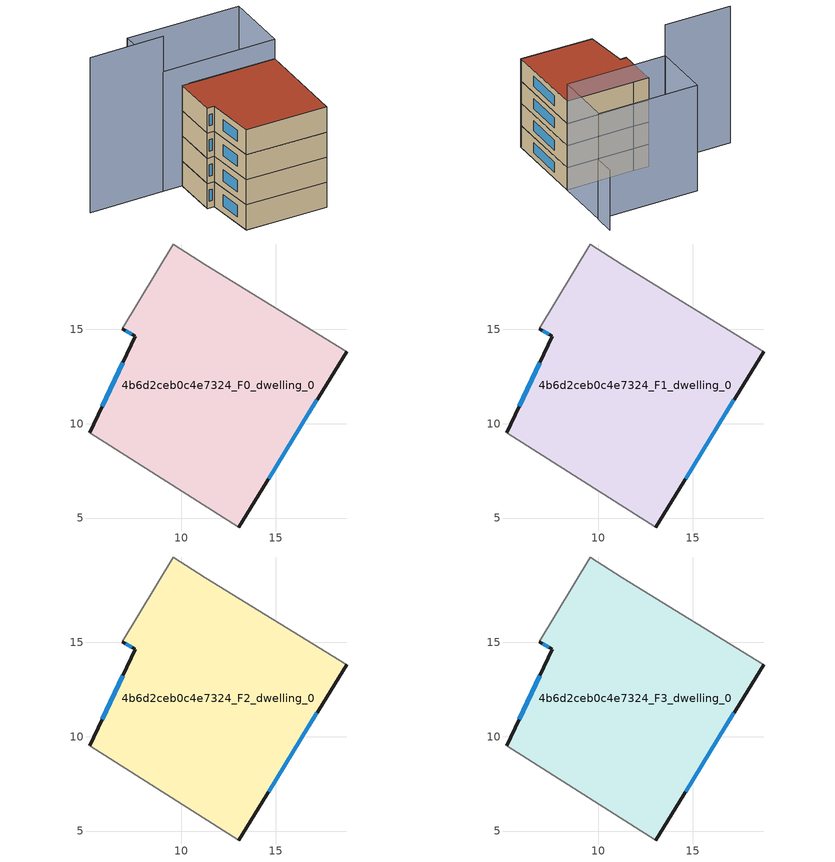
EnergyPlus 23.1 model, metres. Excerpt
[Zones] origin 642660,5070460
4b6d2ceb0c4e7324_F0_dwelling_0
 floor ground (EU_floor_Construction): 13.06,4.52 18.77,13.83 11.26,18.43 9.56,19.54 6.86,15.03 7.56,14.63 5.16,9.53 z0
 wall outside (EU_wall_Construction): 18.77,13.83 13.06,4.52 / 5.16,9.53 7.56,14.63 6.86,15.03 z0:3
 wall adiabatic (EU_wall_Construction): 6.86,15.03 9.56,19.54 11.26,18.43 18.77,13.83 / 13.06,4.52 5.16,9.53 z0:3
 window (EU_Window_Construction): 17.2,11.27 14.63,7.08 / 5.82,10.93 6.9,13.23 / 7.37,14.74 7.05,14.92 z0.83:2.17
4b6d2ceb0c4e7324_F1_dwelling_0
 floor to 4b6d2ceb0c4e7324_F0_dwelling_0 (EU_floor_Construction): 13.06,4.52 18.77,13.83 11.26,18.43 9.56,19.54 6.86,15.03 7.56,14.63 5.16,9.53 z3
 wall outside (EU_wall_Construction): 18.77,13.83 13.06,4.52 / 5.16,9.53 7.56,14.63 6.86,15.03 z3:6
 wall adiabatic (EU_wall_Construction): 6.86,15.03 9.56,19.54 11.26,18.43 18.77,13.83 / 13.06,4.52 5.16,9.53 z3:6
 window (EU_Window_Construction): 17.2,11.27 14.63,7.08 / 5.82,10.93 6.9,13.23 / 7.37,14.74 7.05,14.92 z3.83:5.17
4b6d2ceb0c4e7324_F2_dwelling_0
 floor to 4b6d2ceb0c4e7324_F1_dwelling_0 (EU_floor_Construction): 13.06,4.52 18.77,13.83 11.26,18.43 9.56,19.54 6.86,15.03 7.56,14.63 5.16,9.53 z6
 wall outside (EU_wall_Construction): 18.77,13.83 13.06,4.52 / 5.16,9.53 7.56,14.63 6.86,15.03 z6:9
 wall adiabatic (EU_wall_Construction): 6.86,15.03 9.56,19.54 11.26,18.43 18.77,13.83 / 13.06,4.52 5.16,9.53 z6:9
 window (EU_Window_Construction): 17.2,11.27 14.63,7.08 / 5.82,10.93 6.9,13.23 / 7.37,14.74 7.05,14.92 z6.83:8.17
4b6d2ceb0c4e7324_F3_dwelling_0
 floor to 4b6d2ceb0c4e7324_F2_dwelling_0 (EU_floor_Construction): 13.06,4.52 18.77,13.83 11.26,18.43 9.56,19.54 6.86,15.03 7.56,14.63 5.16,9.53 z9
 wall outside (EU_wall_Construction): 18.77,13.83 13.06,4.52 / 5.16,9.53 7.56,14.63 6.86,15.03 z9:12
 wall adiabatic (EU_wall_Construction): 6.86,15.03 9.56,19.54 11.26,18.43 18.77,13.83 / 13.06,4.52 5.16,9.53 z9:12
 window (EU_Window_Construction): 17.2,11.27 14.63,7.08 / 5.82,10.93 6.9,13.23 / 7.37,14.74 7.05,14.92 z9.83:11.17
 roof outside (EU_roof_Construction): 18.77,13.83 13.06,4.52 5.16,9.53 7.56,14.63 6.86,15.03 9.56,19.54 11.26,18.43 z12
shading: 11.57,27.04 22.69,20.22 / 22.69,20.22 18.77,13.83 / 18.77,13.83 7.65,20.65 / 7.65,20.65 11.57,27.04 z0:14.3; 24.12,22.51 22.71,20.21 z0:8.1; 7.66,20.64 0.35,25.12 z0:18.5
[Building]
EU S2 Campaign: North Axis=0; Terrain=City; Solar Distribution=FullExterior
[Site:Location]
Lyon-Bron: Latitude=45.75; Longitude=5; Time Zone=1; Elevation=198
[SizingPeriod:WeatherFileDays]
AnnualSizingPeriod: Begin Month=1; Begin Day of Month=1; End Month=12; End Day of Month=31; Day of Week for Start Day=Monday; Use Weather File Daylight Saving Period=No; Use Weather File Rain and Snow Indicators=No
[MATERIAL]
EU_InternalMass_Material: Roughness=MediumRough; Thickness=0.1; Conductivity=1; Density=1800; Specific Heat=900; Thermal Absorptance=0.9; Solar Absorptance=0.7; Visible Absorptance=0.7
[MATERIAL:NOMASS] Roughness=MediumRough; Thermal Absorptance=0.9; Solar Absorptance=0.7; Visible Absorptance=0.7
Name | Thermal Resistance
EU_wall_NoMass | 0.87146
EU_roof_NoMass | 0.842276
EU_floor_NoMass | 0.496999
[WINDOWMATERIAL:SIMPLEGLAZINGSYSTEM]
EU_Window_SimpleGlazing: UFactor=2.2525; Solar Heat Gain Coefficient=0.76; Visible Transmittance=0.76
[CONSTRUCTION]
EU_wall_Construction: EU_wall_NoMass
EU_roof_Construction: EU_roof_NoMass
EU_floor_Construction: EU_floor_NoMass
EU_InternalMass_Construction: EU_InternalMass_Material
EU_Window_Construction: EU_Window_SimpleGlazing
[ZONE] Type=1; Multiplier=1; Ceiling Height=autocalculate; Floor Area=autocalculate; Part of Total Floor Area=Yes
Name | Volume
4b6d2ceb0c4e7324_F0_dwelling_0; 4b6d2ceb0c4e7324_F1_dwelling_0; 4b6d2ceb0c4e7324_F2_dwelling_0 | 332.398
4b6d2ceb0c4e7324_F3_dwelling_0 | 1329.59
[INTERNALMASS] Construction=EU_InternalMass_Construction; Surface Area=110.8
Name | Zone or ZoneList
4b6d2ceb0c4e7324_F0_dwelling_0_EU_InternalMass | 4b6d2ceb0c4e7324_F0_dwelling_0
4b6d2ceb0c4e7324_F1_dwelling_0_EU_InternalMass | 4b6d2ceb0c4e7324_F1_dwelling_0
4b6d2ceb0c4e7324_F2_dwelling_0_EU_InternalMass | 4b6d2ceb0c4e7324_F2_dwelling_0
4b6d2ceb0c4e7324_F3_dwelling_0_EU_InternalMass | 4b6d2ceb0c4e7324_F3_dwelling_0
[OTHEREQUIPMENT] Fuel Type=Electricity; Design Level Calculation Method=Watts/Area; Power per Zone Floor Area=1; Fraction Latent=0; Fraction Radiant=0; Fraction Lost=0; Carbon Dioxide Generation Rate=0; EndUse Subcategory=EU_Step8_InternalGains
Name | Zone or ZoneList or Space or SpaceList | Schedule
EU_Step8_InternalGain_4b6d2ceb0c4e7324_F0_dwelling_0_f000 | 4b6d2ceb0c4e7324_F0_dwelling_0 | EU_Step8_GainSchedule_4b6d2ceb0c4e7324_F0_dwelling_0_f000
EU_Step8_InternalGain_4b6d2ceb0c4e7324_F1_dwelling_0_f000 | 4b6d2ceb0c4e7324_F1_dwelling_0 | EU_Step8_GainSchedule_4b6d2ceb0c4e7324_F1_dwelling_0_f000
EU_Step8_InternalGain_4b6d2ceb0c4e7324_F2_dwelling_0_f000 | 4b6d2ceb0c4e7324_F2_dwelling_0 | EU_Step8_GainSchedule_4b6d2ceb0c4e7324_F2_dwelling_0_f000
EU_Step8_InternalGain_4b6d2ceb0c4e7324_F3_dwelling_0_f000 | 4b6d2ceb0c4e7324_F3_dwelling_0 | EU_Step8_GainSchedule_4b6d2ceb0c4e7324_F3_dwelling_0_f000
[ZONEVENTILATION:DESIGNFLOWRATE] Schedule=EU_AlwaysOn; Design Flow Rate Calculation Method=AirChanges/Hour; Air Changes per Hour=0.425; Ventilation Type=Natural; Fan Pressure Rise=0; Fan Total Efficiency=1; Constant Term Coefficient=1; Temperature Term Coefficient=0; Velocity Term Coefficient=0; Velocity Squared Term Coefficient=0; Minimum Indoor Temperature=-100; Maximum Indoor Temperature=100; Delta Temperature=-100; Minimum Outdoor Temperature=-100; Maximum Outdoor Temperature=100; Maximum Wind Speed=40
Name | Zone or ZoneList or Space or SpaceList
EU_ConstantAir_4b6d2ceb0c4e7324_F0_dwelling_0 | 4b6d2ceb0c4e7324_F0_dwelling_0
EU_ConstantAir_4b6d2ceb0c4e7324_F1_dwelling_0 | 4b6d2ceb0c4e7324_F1_dwelling_0
EU_ConstantAir_4b6d2ceb0c4e7324_F2_dwelling_0 | 4b6d2ceb0c4e7324_F2_dwelling_0
EU_ConstantAir_4b6d2ceb0c4e7324_F3_dwelling_0 | 4b6d2ceb0c4e7324_F3_dwelling_0
[HVACTEMPLATE:THERMOSTAT] Constant Heating Setpoint=20; Constant Cooling Setpoint=50
EU_HeatOnly_4b6d2ceb0c4e7324_F0_dwelling_0; EU_HeatOnly_4b6d2ceb0c4e7324_F1_dwelling_0; EU_HeatOnly_4b6d2ceb0c4e7324_F2_dwelling_0; EU_HeatOnly_4b6d2ceb0c4e7324_F3_dwelling_0
[HVACTEMPLATE:ZONE:IDEALLOADSAIRSYSTEM] System Availability Schedule=EU_AlwaysOn; Maximum Heating Supply Air Temperature=50; Minimum Cooling Supply Air Temperature=13; Maximum Heating Supply Air Humidity Ratio=0.0156; Minimum Cooling Supply Air Humidity Ratio=0.0077; Heating Limit=NoLimit; Cooling Limit=NoLimit; Heating Availability Schedule=EU_AlwaysOn; Cooling Availability Schedule=EU_CoolingOff; Dehumidification Control Type=ConstantSensibleHeatRatio; Cooling Sensible Heat Ratio=0.7; Dehumidification Setpoint=60; Humidification Control Type=None; Humidification Setpoint=30; Outdoor Air Method=None; Outdoor Air Flow Rate per Person=0.00944; Outdoor Air Flow Rate per Zone Floor Area=0; Outdoor Air Flow Rate per Zone=0; Demand Controlled Ventilation Type=None; Outdoor Air Economizer Type=NoEconomizer; Heat Recovery Type=None; Sensible Heat Recovery Effectiveness=0.7; Latent Heat Recovery Effectiveness=0.65
Name | Template Thermostat
4b6d2ceb0c4e7324_F0_dwelling_0 | EU_HeatOnly_4b6d2ceb0c4e7324_F0_dwelling_0
4b6d2ceb0c4e7324_F1_dwelling_0 | EU_HeatOnly_4b6d2ceb0c4e7324_F1_dwelling_0
4b6d2ceb0c4e7324_F2_dwelling_0 | EU_HeatOnly_4b6d2ceb0c4e7324_F2_dwelling_0
4b6d2ceb0c4e7324_F3_dwelling_0 | EU_HeatOnly_4b6d2ceb0c4e7324_F3_dwelling_0
[SIZING:ZONE] Zone Cooling Design Supply Air Temperature Input Method=SupplyAirTemperature; Zone Cooling Design Supply Air Temperature=13; Zone Heating Design Supply Air Temperature Input Method=SupplyAirTemperature; Zone Heating Design Supply Air Temperature=50; Zone Cooling Design Supply Air Humidity Ratio=0.008; Zone Heating Design Supply Air Humidity Ratio=0.008; Cooling Design Air Flow Method=DesignDay; Cooling Design Air Flow Rate=0; Cooling Minimum Air Flow per Zone Floor Area=0.000762; Cooling Minimum Air Flow=0; Cooling Minimum Air Flow Fraction=0.2; Heating Design Air Flow Method=DesignDay; Heating Design Air Flow Rate=0; Heating Maximum Air Flow per Zone Floor Area=0.002032; Heating Maximum Air Flow=0.141576; Heating Maximum Air Flow Fraction=0.3; Account for Dedicated Outdoor Air System=No; Dedicated Outdoor Air System Control Strategy=NeutralSupplyAir; Dedicated Outdoor Air Low Setpoint Temperature for Design=autosize; Dedicated Outdoor Air High Setpoint Temperature for Design=autosize; Zone Load Sizing Method=Sensible Load Only No Latent Load; Zone Latent Cooling Design Supply Air Humidity Ratio Input Method=HumidityRatioDifference; Zone Cooling Design Supply Air Humidity Ratio Difference=0.005; Zone Latent Heating Design Supply Air Humidity Ratio Input Method=HumidityRatioDifference; Zone Humidification Design Supply Air Humidity Ratio Difference=0.005
4b6d2ceb0c4e7324_F0_dwelling_0; 4b6d2ceb0c4e7324_F1_dwelling_0; 4b6d2ceb0c4e7324_F2_dwelling_0; 4b6d2ceb0c4e7324_F3_dwelling_0
[SCHEDULE:CONSTANT]
Name | Hourly Value
EU_AlwaysOn | 1
EU_CoolingOff | 0
[SCHEDULE:FILE] Column Number=1; Rows to Skip at Top=0; Number of Hours of Data=8760; Column Separator=Comma; Interpolate to Timestep=No; Minutes per Item=60; Adjust Schedule for Daylight Savings=Yes
Name | File
EU_Step8_GainSchedule_4b6d2ceb0c4e7324_F0_dwelling_0_f000 | ../../schedules/4b6d2ceb0c4e7324/4b6d2ceb0c4e7324_F0_dwelling_0_f000_gain.csv
EU_Step8_GainSchedule_4b6d2ceb0c4e7324_F1_dwelling_0_f000 | ../../schedules/4b6d2ceb0c4e7324/4b6d2ceb0c4e7324_F1_dwelling_0_f000_gain.csv
EU_Step8_GainSchedule_4b6d2ceb0c4e7324_F2_dwelling_0_f000 | ../../schedules/4b6d2ceb0c4e7324/4b6d2ceb0c4e7324_F2_dwelling_0_f000_gain.csv
EU_Step8_GainSchedule_4b6d2ceb0c4e7324_F3_dwelling_0_f000 | ../../schedules/4b6d2ceb0c4e7324/4b6d2ceb0c4e7324_F3_dwelling_0_f000_gain.csv
